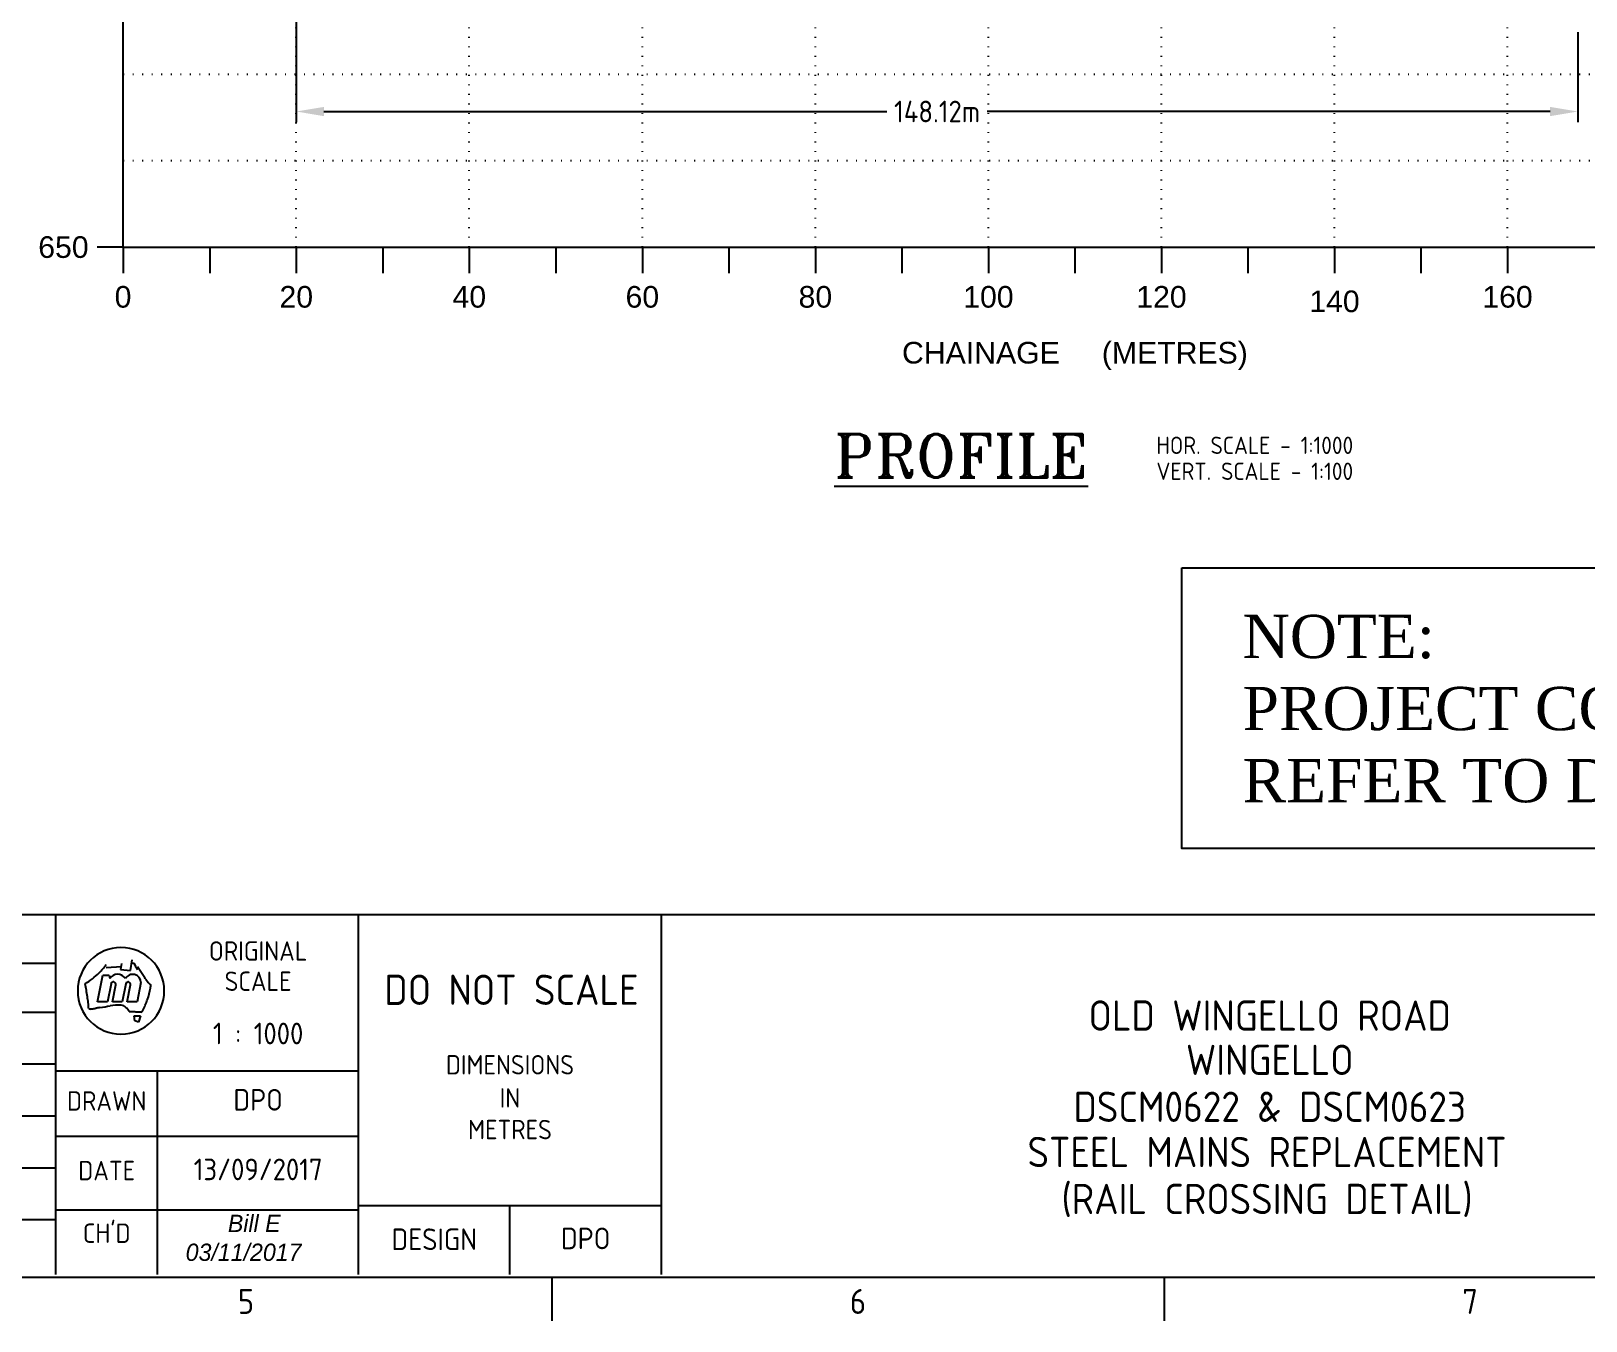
# Paper-space layout 'A2 - Rail Crossing Detail' of a CAD drawing. Header units: metres, sheet in millimetres. Extents: x -21 to 565, y 0 to 412.
# Drawn here: x 277.5 to 457.2, y 0 to 149.1 of the extents above; entities that cross this region are included whole.
import ezdxf
from ezdxf.enums import TextEntityAlignment as Align

# ---------------------------------------------------------------- set-up
doc = ezdxf.new("R2010")
doc.units = ezdxf.units.M
doc.linetypes.add('Cable Remove', pattern=[2, 0, -2])
doc.linetypes.add('HIDDEN', pattern=[0.375, 0.25, -0.125])
doc.layers.get('0').update_dxf_attribs({"color": 6})
doc.layers.add('Notes', color=7, linetype='Continuous')
doc.layers.add('SupportsUG_SP_EXT', color=7, linetype='Continuous')
doc.styles.add('iecISOCP', font='isocp.shx')
doc.styles.add('iecNAME', font='times.ttf')
doc.styles.add('IECSYMBOL1', font='isocp.shx')
doc.styles.add('ieISOCP', font='isocp.shx')
doc.styles.add('ISOCP', font='isocp.shx', dxfattribs={"height": 1.75})
doc.styles.get("Standard").update_dxf_attribs({"font": 'arial.ttf'})
doc.dimstyles.get("Standard").update_dxf_attribs({"dimtxt": 0.18, "dimasz": 0.18, "dimexe": 0.18, "dimexo": 0.0625, "dimgap": 0.09, "dimtad": 0, "dimtih": 1, "dimtoh": 1, "dimdec": 4, "dimzin": 0, "dimdsep": 46, "dimtxsty": 'Standard', "dimcen": 0.09, "dimadec": 0, "dimazin": 0, "dimtfac": 1, "dimtdec": 4, "dimtofl": 0, "dimtmove": 0, "dimatfit": 3, "dimfxl": 1, "dimtolj": 1, "dimtzin": 0, "dimarcsym": 0})

# ---------------------------------------------------------------- blocks, each defined once
blk = doc.blocks.new('A2_FRAME_TITLE')
at = {"layer": 'Notes', "color": 3, "linetype": 'Continuous'}
blk.add_line((187.34, 47), (581.39, 47), dxfattribs=at)
at = {"layer": 'Notes', "color": 3}
for p, q in [((301.39, 5.35), (301.39, 47)), ((336.39, 5.35), (336.39, 47)), ((371.39, 5.35), (371.39, 47)), ((336.39, 13.35), (371.39, 13.35)), ((581.39, 5), (142.23, 5))]:
    blk.add_line(p, q, dxfattribs=at)
at = {"layer": 'Notes', "color": 7}
for p, q in [((244.39, 41.35), (301.39, 41.35)), ((310.02, 40.5), (310.21, 41.75)), ((310.21, 41.4), (310.4, 41.36)), ((306.23, 36.89), (306.84, 39.96)), ((306.84, 39.96), (307.58, 39.96)), ((307.23, 40.84), (309, 40.96)), ((307.58, 39.96), (307.64, 39.57)), ((309, 41.31), (308.88, 40.62)), ((308.88, 40.62), (310.02, 40.5)), ((310.85, 40.98), (311.68, 39.69)), ((307.78, 38.96), (307.37, 36.89)), ((307.94, 36.89), (308.33, 38.85)), ((309.49, 38.96), (309.08, 36.89)), ((309.65, 36.89), (310.04, 38.85)), ((311.24, 39.14), (310.79, 36.89)), ((307.37, 36.89), (306.23, 36.89)), ((309.08, 36.89), (307.94, 36.89)), ((310.79, 36.89), (309.65, 36.89)), ((244.39, 35.71), (301.39, 35.71)), ((311.29, 35.69), (309.88, 35.77)), ((309.88, 35.77), (311.29, 35.69)), ((311.29, 35.69), (309.88, 35.77)), ((310.52, 34.69), (310.44, 35.26)), ((310.44, 35.26), (311.17, 35.26)), ((310.96, 34.53), (310.52, 34.69)), ((311.17, 35.26), (310.96, 34.53)), ((244.39, 29.71), (301.39, 29.71)), ((313.17, 5.35), (313.17, 28.92)), ((244.39, 23.71), (301.39, 23.71)), ((301.39, 21.35), (336.39, 21.35)), ((244.39, 17.71), (301.39, 17.71)), ((301.39, 12.85), (336.39, 12.85)), ((353.89, 5.35), (353.89, 13.35)), ((244.39, 11.71), (301.39, 11.71)), ((358.75, 5), (358.75, 0)), ((429.5, 5), (429.5, 0))]:
    blk.add_line(p, q, dxfattribs=at)
at = {"layer": 'Notes', "color": 7, "linetype": 'Continuous'}
blk.add_line((301.39, 28.92), (336.39, 28.92), dxfattribs=at)
at = {"layer": 'Notes', "color": 7}
for centre, radius, start, end in [((308.93, 38.16), 5, 0, 180), ((335.37, 55.86), 28.87, 210.1483, 211.8601), ((299.08, 47.89), 10.59, 302.5841, 308.1576), ((299.08, 47.89), 10.59, 308.157, 313.7305), ((301.88, 44.96), 6.54, 313.7309, 319.3045), ((301.88, 44.96), 6.54, 319.3047, 324.8782), ((308.54, 39.01), 1.06, 31.7884, 148.2116), ((310.28, 39.1), 0.961, 2.5982, 150.8098), ((233.68, -11.42), 93.25, 33.1096, 33.2341), ((308.93, 38.16), 5, 180, 0), ((283.95, 34.41), 21.32, 10.3053, 12.3306), ((283.95, 34.41), 21.32, 8.2795, 10.3048), ((308.05, 38.91), 0.28, 348.6911, 168.6911), ((309.76, 38.91), 0.28, 348.6911, 168.6911), ((315.21, 41.76), 4.09, 213.1151, 222.4146), ((299.36, 41.28), 13.29, 341.8901, 347.8434), ((312.55, 39.33), 0.484, 222.42, 236.4422), ((312.74, 39.6), 0.815, 236.4359, 244.7422), ((310.62, 38.85), 1.76, 347.8434, 354.1409), ((310.78, 38.84), 1.61, 354.1436, 1.0342), ((285.25, 34.6), 20.01, 6.2539, 8.2792), ((285.25, 34.6), 20.01, 4.2291, 6.2543), ((305.39, 38.22), 2.15, 265.1734, 270.0504), ((305.39, 38.3), 2.24, 270.0438, 274.7322), ((305.31, 39.22), 3.15, 274.7358, 283.0812), ((307.14, 31.34), 4.93, 97.7419, 103.0814), ((303.42, 58.67), 22.65, 277.7418, 280.8825), ((308.57, 31.88), 4.63, 85.4613, 100.8824), ((308.87, 35.58), 0.924, 46.5875, 85.4612), ((308.02, 34.68), 2.16, 30.1885, 46.5879), ((304.68, 39.54), 7.69, 331.5942, 341.8897), ((310.79, 36.25), 0.75, 311.6083, 321.0792), ((310.85, 36.2), 0.675, 321.0838, 331.5982)]:
    blk.add_arc(centre, radius, start, end, dxfattribs=at)
blk.add_attdef('DRAFT_NUM', (24.44, 23.49), '', height=2.8, rotation=90)
at = {"layer": 'Notes', "color": 7, "style": 'iecISOCP'}
for s, height, p in [('ORIGINAL', 2.24, (324.78, 41.65)), ('SCALE', 2.24, (324.78, 38.15)), ('DIMENSIONS', 2.24, (353.89, 28.49)), ('DRAWN', 2.24, (307.28, 24.31)), ('IN', 2.24, (353.89, 24.66)), ('METRES', 2.24, (353.89, 21)), ('DATE', 2.24, (307.28, 16.26)), ("CH'D", 2.24, (307.28, 9.02)), ('DESIGN', 2.5, (345.14, 8.19))]:
    blk.add_text(s, height=height, dxfattribs=at).set_placement(p, align=Align.CENTER)
for s, p in [('5', (323.38, 3.69)), ('6', (394.12, 3.69)), ('7', (464.87, 3.69))]:
    blk.add_text(s, height=2.88, dxfattribs=at).set_placement(p, align=Align.TOP_CENTER)
at = {"layer": 'Notes', "insert": (354.06, 38.28), "char_height": 3.5, "width": 29.1, "attachment_point": 5, "style": 'iecISOCP'}
blk.add_mtext('DO NOT SCALE', dxfattribs=at)
at = {"layer": 'Notes', "color": 7, "style": 'iecISOCP', "flags": 8}
blk.add_attdef('VERSION_NO', text='', height=2.5, rotation=90, dxfattribs=at).set_placement((154.95, 42.84), align=Align.MIDDLE_CENTER)
at = {"layer": 'Notes', "color": 7, "style": 'iecISOCP'}
for tag, p in [('CAP_NO', (274.43, 43.02)), ('IE_NUM', (274.43, 37.38)), ('GEN_WO', (217.74, 31.2)), ('HV_SWITCH', (274.43, 31.2)), ('OH_WO', (217.74, 25.1)), ('UBD_REF', (274.43, 25.1)), ('UG_WO', (217.74, 19.49)), ('GIS_MAP_No', (274.43, 19.49)), ('SUB_WO', (217.74, 13.64)), ('HV_OP_DIAG', (274.43, 13.64)), ('LGA', (274.43, 7.06))]:
    blk.add_attdef(tag, p, '', height=2.5, dxfattribs=at)
at = {"layer": 'Notes', "color": 2, "style": 'iecISOCP'}
for tag, p in [('T1', (441.71, 33.55)), ('T2', (441.71, 28.43)), ('T3', (441.71, 23.01)), ('T4', (441.4, 17.78)), ('T5', (441.4, 12.35)), ('T6', (441.4, 7.09))]:
    blk.add_attdef(tag, text='', height=3.5, dxfattribs=at).set_placement(p, align=Align.CENTER)
at = {"layer": 'Notes', "color": 7, "style": 'iecISOCP'}
for tag, p in [('scale', (324.78, 31.98)), ('DRAWN', (324.78, 24.31)), ('DATE', (324.78, 16.26)), ('DESIGN', (362.64, 8.29)), ('CHD', (324.78, 7.75))]:
    blk.add_attdef(tag, text='', height=2.5, dxfattribs=at).set_placement(p, align=Align.CENTER)
at = {"layer": 'Notes', "color": 4, "style": 'iecISOCP'}
blk.add_attdef('NUM', text='', height=7, dxfattribs=at).set_placement((549.94, 16.48), align=Align.CENTER)
at = {"layer": 'Notes', "color": 1, "style": 'iecISOCP'}
blk.add_attdef('REV', text='', height=5, dxfattribs=at).set_placement((576.56, 16.48), align=Align.CENTER)
at = {"layer": 'Notes', "color": 7, "style": 'iecISOCP'}
for tag, p in [('NS', (548.07, 7.5)), ('SHTS', (562.68, 7.5))]:
    blk.add_attdef(tag, text='', height=2.5, dxfattribs=at).set_placement(p, align=Align.MIDDLE)
at = {"layer": 'Notes', "style": 'iecISOCP'}
blk.add_attdef('ExportID', (4.99, 1.62), '', height=2.5, dxfattribs=at)
at = {"layer": 'Notes', "style": 'iecISOCP', "flags": 1}
for tag, p in [('ProjectNumber', (23.01, -7.98)), ('DrawingNumber', (42.02, -7.98)), ('ExportUserName', (104.82, -7.69)), ('GIS_SUCCESS', (157.54, -7.98)), ('CAD_SUCCESS', (175.98, -7.98)), ('ExportAreaOfInterest', (260.42, -7.82)), ('ProjectType', (6.3, -8.26)), ('ProjectDescription', (60.75, -8.26)), ('ExportDate', (86.99, -8.34)), ('DesignerCompanyName', (128.16, -8.26)), ('Comments', (223.32, -8.34)), ('ExportCategories', (243.1, -8.34))]:
    blk.add_attdef(tag, p, '', height=1, dxfattribs=at)
at = {"layer": 'Notes', "color": 7, "style": 'iecISOCP', "flags": 1}
blk.add_attdef('DEPOTCODE', (200.33, -8.34), '', height=1, dxfattribs=at)
blk = doc.blocks.new('*D52')
at = {"layer": 'Notes', "color": 0, "linetype": 'Continuous', "lineweight": -2, "transparency": 16777216}
for p, q in [((308.19, 162.11), (308.19, 138.57)), ((456.31, 148.98), (456.31, 138.57)), ((311.39, 139.82), (376.45, 139.82)), ((453.11, 139.82), (388.04, 139.82))]:
    blk.add_line(p, q, dxfattribs=at)
at = {"layer": 'Notes', "color": 0, "linetype": 'Continuous', "transparency": 16777216}
for points in [[(311.39, 140.35), (311.39, 139.28), (308.19, 139.82)], [(453.11, 140.35), (453.11, 139.28), (456.31, 139.82)]]:
    blk.add_solid(points, dxfattribs=at)
at = {"layer": 'Notes', "color": 0, "linetype": 'Continuous', "transparency": 16777216, "insert": (382.25, 139.82), "char_height": 2.5, "attachment_point": 5, "style": 'ieISOCP'}
blk.add_mtext('148.12m', dxfattribs=at)

psp = doc.layouts.new('A2 - Rail Crossing Detail')

# ---------------------------------------------------------------- linework, layer by layer
at = {"layer": 'Notes', "color": 7, "ltscale": 10}
psp.add_line((288.1871, 124.1462), (288.1871, 344.1462), dxfattribs=at)
at = {"layer": 'Notes', "color": 8, "linetype": 'Cable Remove', "ltscale": 0.5}
for p, q in [((308.1871, 124.1462), (308.1871, 344.1462)), ((328.1871, 124.1462), (328.1871, 344.1462)), ((348.1871, 124.1462), (348.1871, 344.1462)), ((368.1871, 124.1462), (368.1871, 344.1462)), ((388.1871, 124.1462), (388.1871, 344.1462)), ((408.1871, 124.1462), (408.1871, 344.1462)), ((428.1871, 124.1462), (428.1871, 314.1462)), ((448.1871, 124.1462), (448.1871, 314.1462)), ((288.1871, 144.1462), (508.1871, 144.1462)), ((288.1871, 134.1462), (508.1871, 134.1462))]:
    psp.add_line(p, q, dxfattribs=at)
at = {"layer": 'Notes', "color": 3}
for p, q in [((288.1871, 124.1462), (285.1871, 124.1462)), ((288.1871, 124.1462), (288.1871, 121.1462)), ((298.1871, 124.1462), (298.1871, 121.1462)), ((308.1871, 124.1462), (308.1871, 121.1462)), ((318.1871, 124.1462), (318.1871, 121.1462)), ((328.1871, 124.1462), (328.1871, 121.1462)), ((338.1871, 124.1462), (338.1871, 121.1462)), ((348.1871, 124.1462), (348.1871, 121.1462)), ((358.1871, 124.1462), (358.1871, 121.1462)), ((368.1871, 124.1462), (368.1871, 121.1462)), ((378.1871, 124.1462), (378.1871, 121.1462)), ((388.1871, 124.1462), (388.1871, 121.1462)), ((398.1871, 124.1462), (398.1871, 121.1462)), ((408.1871, 124.1462), (408.1871, 121.1462)), ((418.1871, 124.1462), (418.1871, 121.1462)), ((428.1871, 124.1462), (428.1871, 121.1462)), ((438.1871, 124.1462), (438.1871, 121.1462)), ((448.1871, 124.1462), (448.1871, 121.1462))]:
    psp.add_line(p, q, dxfattribs=at)
at = {"layer": 'Notes', "color": 8, "linetype": 'HIDDEN', "ltscale": 10}
psp.add_line((288.1871, 124.1462), (508.1871, 124.1462), dxfattribs=at)
at = {"layer": 'Notes', "flags": 128}
psp.add_lwpolyline([(288.1871, 124.1462), (508.1871, 124.1462)], dxfattribs=at)
at = {"layer": 'Notes', "linetype": 'Continuous'}
psp.add_lwpolyline([(410.5585, 87.0811), (553.5015, 87.0811), (553.5015, 54.6049), (410.5585, 54.6049)], close=True, dxfattribs=at)

# ---------------------------------------------------------------- block references
at = {"layer": 'SupportsUG_SP_EXT'}
ref = psp.add_blockref('A2_FRAME_TITLE', (-21.005, 0), dxfattribs=at)
ref.add_attrib('T1', 'OLD WINGELLO ROAD', dxfattribs={"layer": 'Notes', "color": 2, "height": 3.5, "style": 'iecISOCP'}).set_placement((420.7086, 33.5518), align=Align.CENTER)
ref.add_attrib('T2', 'WINGELLO', dxfattribs={"layer": 'Notes', "color": 2, "height": 3.5, "style": 'iecISOCP'}).set_placement((420.7086, 28.4327), align=Align.CENTER)
ref.add_attrib('T3', 'DSCM0622 & DSCM0623', dxfattribs={"layer": 'Notes', "color": 2, "height": 3.5, "style": 'iecISOCP'}).set_placement((420.7086, 23.0065), align=Align.CENTER)
ref.add_attrib('T4', 'STEEL MAINS REPLACEMENT', dxfattribs={"layer": 'Notes', "color": 2, "height": 3.5, "style": 'iecISOCP'}).set_placement((420.3958, 17.7765), align=Align.CENTER)
ref.add_attrib('T5', '(RAIL CROSSING DETAIL)', dxfattribs={"layer": 'Notes', "color": 2, "height": 3.5, "style": 'iecISOCP'}).set_placement((420.3958, 12.3503), align=Align.CENTER)
ref.add_attrib('DESIGN', 'DPO', dxfattribs={"layer": 'Notes', "color": 7, "height": 2.5, "style": 'iecISOCP'}).set_placement((341.6389, 8.2871), align=Align.CENTER)
ref.add_attrib('DRAWN', 'DPO', dxfattribs={"layer": 'Notes', "color": 7, "height": 2.5, "style": 'iecISOCP'}).set_placement((303.7784, 24.3121), align=Align.CENTER)
ref.add_attrib('DATE', '13/09/2017', dxfattribs={"layer": 'Notes', "color": 7, "height": 2.5, "style": 'iecISOCP'}).set_placement((303.7784, 16.2619), align=Align.CENTER)
ref.add_attrib('scale', '1 : 1000', dxfattribs={"layer": 'Notes', "color": 7, "height": 2.5, "style": 'iecISOCP'}).set_placement((303.7784, 31.9763), align=Align.CENTER)

# ---------------------------------------------------------------- texts
at = {"color": 0, "linetype": 'ByBlock', "insert": (370.3438, 102.5103), "char_height": 5, "width": 42.543273, "attachment_point": 1, "style": 'IECSYMBOL1'}
psp.add_mtext('{\\Fromant|c0;\\L\\C2;PROFILE\\Fisocp|c0;\\H0.7001x;\\l  \\H0.7144x;\\C7;\\P                         }', dxfattribs=at)
at = {"layer": 'Notes'}
psp.add_text('650', height=2.5, dxfattribs=at).set_placement((284.1871, 124.1462), align=Align.MIDDLE_RIGHT)
at = {"layer": 'Notes', "color": 7}
for s, p in [('0', (288.1648, 119.6462)), ('20', (308.1871, 119.6462)), ('40', (328.1871, 119.6462)), ('60', (348.1871, 119.6462)), ('80', (368.1871, 119.6462)), ('100', (388.1871, 119.6462)), ('120', (408.1871, 119.6462)), ('140', (428.1871, 119.1252)), ('160', (448.1871, 119.6462)), ('CHAINAGE     (METRES)', (398.1871, 113.1832))]:
    psp.add_text(s, height=2.5, dxfattribs=at).set_placement(p, align=Align.TOP_CENTER)
at = {"layer": 'Notes', "style": 'ISOCP'}
for s, p in [('HOR. SCALE - 1:1000', (407.6043, 100.2268)), ('VERT. SCALE - 1:100', (407.6043, 97.2268))]:
    psp.add_text(s, height=2, dxfattribs=at).set_placement(p)
at = {"layer": 'Notes', "linetype": 'Continuous', "insert": (417.5684, 81.6361), "char_height": 5, "width": 204.322288, "attachment_point": 1, "style": 'iecNAME'}
psp.add_mtext('NOTE:\\PPROJECT CONSTRUCTION DRAWING\\PREFER TO DRAWING 505543 SHEET 1.', dxfattribs=at)
at = {"layer": 'Notes', "insert": (292.6683, 12.2706), "char_height": 2, "attachment_point": 1}
psp.add_mtext_dynamic_manual_height_columns('\\A1;\\pi7.614;{\\fEucrosiaUPC|b0|i1|c0|p18;Bill E\\P\\pi2.7358;03/11/2017}', width=22.460011, gutter_width=4, heights=[0], dxfattribs=at)

# ---------------------------------------------------------------- dimensions: what is measured, and where the dimension line sits
at = {"layer": 'Notes', "color": 7, "linetype": 'Continuous'}
dim = psp.add_linear_dim(base=(456.3111, 139.817), p1=(308.1915, 162.7316), p2=(456.3111, 149.6021), dimstyle='Standard', override={"dimtxt": 2.5, "dimasz": 3.2, "dimexe": 1.25, "dimexo": 0.625, "dimgap": 0.625, "dimtih": 0, "dimtoh": 0, "dimdec": 2, "dimzin": 8, "dimpost": 'm', "dimtxsty": 'ieISOCP', "dimcen": 2.5, "dimtdec": 2, "dimtofl": 1, "dimtolj": 0, "dimtzin": 8}, dxfattribs=at)
dim.commit()
dim.dimension.update_dxf_attribs({"geometry": '*D52', "text_midpoint": (382.2491, 139.817), "dimtype": 160})

doc.saveas('drawing.dxf')
